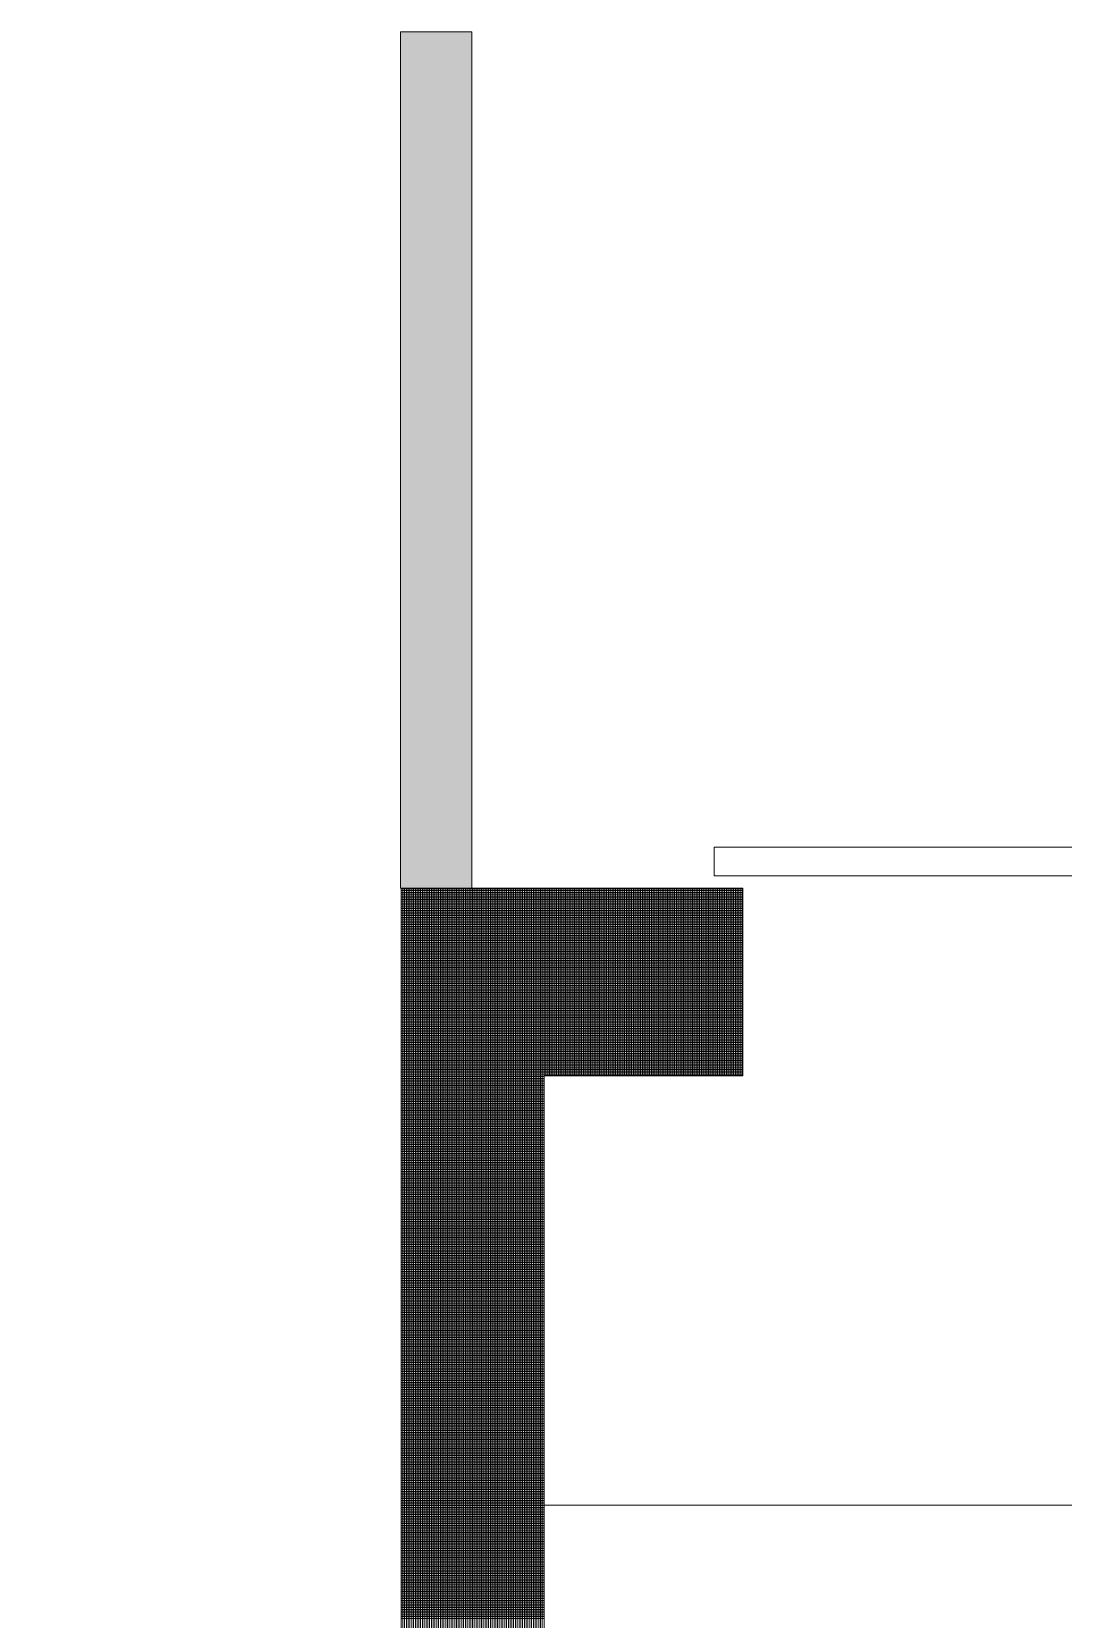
# Model space of a CAD drawing. Header units: inches. Extents: x -675 to 1187, y -924 to 1124.
# Drawn here: x -425.7 to -353.6, y -523.9 to -412.9 of the extents above; entities that cross this region are included whole.
import ezdxf

# ---------------------------------------------------------------- set-up
doc = ezdxf.new("R2010")
doc.units = ezdxf.units.IN
doc.header["$MEASUREMENT"] = 0
for name, color, linetype, lineweight in [('A-Wall-E', 50, 'Continuous', 9), ('Base_dwg', 8, 'Continuous', 9), ('core and shell', 50, 'Continuous', 9)]:
    doc.layers.add(name, color=color, linetype=linetype, lineweight=lineweight)

# ---------------------------------------------------------------- blocks, each defined once
blk = doc.blocks.new('Base_dwg__U374-727948-Level 1 Copy 1')
at = {"layer": 'A-Wall-E'}
blk.add_hatch(color=256, dxfattribs=at).paths.add_polyline_path([(59.88, 2.5), (0, 2.5), (0, -2.5), (59.88, -2.5)], flags=0)
at = {"layer": 'A-Wall-E', "flags": 128}
blk.add_lwpolyline([(0, 2.5), (0, -2.5), (59.88, -2.5), (59.88, 2.5)], close=True, dxfattribs=at)
blk = doc.blocks.new('Base_dwg-531197-Level 1 Copy 1')
at = {"layer": 'core and shell'}
for p, q in [((611.02, 438), (611.02, 451.12)), ((611.15, 438), (611.15, 451.12)), ((611.27, 438), (611.27, 451.12)), ((611.4, 438), (611.4, 451.12)), ((611.52, 438), (611.52, 451.12)), ((611.65, 438), (611.65, 451.12)), ((611.77, 438), (611.77, 451.12)), ((611.9, 438), (611.9, 451.12)), ((612.02, 438), (612.02, 451.12)), ((612.15, 438), (612.15, 451.12)), ((612.27, 438), (612.27, 451.12)), ((612.4, 438), (612.4, 451.12)), ((612.52, 438), (612.52, 451.12)), ((612.65, 438), (612.65, 451.12)), ((612.77, 438), (612.77, 451.12)), ((612.9, 438), (612.9, 451.12)), ((613.02, 438), (613.02, 451.12)), ((613.15, 438), (613.15, 451.12)), ((613.27, 438), (613.27, 451.12)), ((613.4, 438), (613.4, 451.12)), ((613.52, 438), (613.52, 451.12)), ((613.65, 438), (613.65, 451.12)), ((613.77, 438), (613.77, 451.12)), ((613.9, 438), (613.9, 451.12)), ((614.02, 438), (614.02, 451.12)), ((614.15, 438), (614.15, 451.12)), ((614.27, 438), (614.27, 451.12)), ((614.4, 438), (614.4, 451.12)), ((614.52, 438), (614.52, 451.12)), ((614.65, 438), (614.65, 451.12)), ((614.77, 438), (614.77, 451.12)), ((614.9, 438), (614.9, 451.12)), ((615.02, 438), (615.02, 451.12)), ((615.15, 438), (615.15, 451.12)), ((615.27, 438), (615.27, 451.12)), ((615.4, 438), (615.4, 451.12)), ((615.52, 438), (615.52, 451.12)), ((615.65, 438), (615.65, 451.12)), ((615.77, 438), (615.77, 451.12)), ((615.9, 438), (615.9, 451.12)), ((616.02, 438), (616.02, 451.12)), ((616.15, 438), (616.15, 451.12)), ((616.27, 438), (616.27, 451.12)), ((616.4, 438), (616.4, 451.12)), ((616.52, 438), (616.52, 451.12)), ((616.65, 438), (616.65, 451.12)), ((616.77, 438), (616.77, 451.12)), ((616.9, 438), (616.9, 451.12)), ((617.02, 438), (617.02, 451.12)), ((617.15, 438), (617.15, 451.12)), ((617.27, 438), (617.27, 451.12)), ((617.4, 438), (617.4, 451.12)), ((617.52, 438), (617.52, 451.12)), ((617.65, 438), (617.65, 451.12)), ((617.77, 438), (617.77, 451.12)), ((617.9, 438), (617.9, 451.12)), ((618.02, 438), (618.02, 451.12)), ((618.15, 438), (618.15, 451.12)), ((618.27, 438), (618.27, 451.12)), ((618.4, 438), (618.4, 451.12)), ((618.52, 438), (618.52, 451.12)), ((618.65, 438), (618.65, 451.12)), ((618.77, 438), (618.77, 451.12)), ((618.9, 438), (618.9, 451.12)), ((619.02, 438), (619.02, 451.12)), ((619.15, 438), (619.15, 451.12)), ((619.27, 438), (619.27, 451.12)), ((619.4, 438), (619.4, 451.12)), ((619.52, 438), (619.52, 451.12)), ((619.65, 438), (619.65, 451.12)), ((619.77, 438), (619.77, 451.12)), ((619.9, 438), (619.9, 451.12)), ((620.02, 438), (620.02, 451.12)), ((620.15, 438), (620.15, 451.12)), ((620.27, 438), (620.27, 451.12)), ((620.4, 438), (620.4, 451.12)), ((620.52, 438), (620.52, 451.12)), ((620.65, 438), (620.65, 451.12)), ((620.77, 438), (620.77, 451.12)), ((620.9, 438), (620.9, 451.12)), ((621.02, 438), (621.02, 451.12)), ((621.15, 438), (621.15, 451.12)), ((621.27, 438), (621.27, 451.12)), ((621.4, 438), (621.4, 451.12)), ((621.52, 438), (621.52, 451.12)), ((621.65, 438), (621.65, 451.12)), ((621.77, 438), (621.77, 451.12)), ((621.9, 438), (621.9, 451.12)), ((622.02, 438), (622.02, 451.12)), ((622.15, 438), (622.15, 451.12)), ((622.27, 438), (622.27, 451.12)), ((622.4, 438), (622.4, 451.12)), ((622.52, 438), (622.52, 451.12)), ((622.65, 438), (622.65, 451.12)), ((622.77, 438), (622.77, 451.12)), ((622.9, 438), (622.9, 451.12)), ((623.02, 438), (623.02, 451.12)), ((623.15, 438), (623.15, 451.12)), ((623.27, 438), (623.27, 451.12)), ((623.4, 438), (623.4, 451.12)), ((623.52, 438), (623.52, 451.12)), ((623.65, 438), (623.65, 451.12)), ((623.77, 438), (623.77, 451.12)), ((623.9, 438), (623.9, 451.12)), ((624.02, 438), (624.02, 451.12)), ((624.15, 438), (624.15, 451.12)), ((624.27, 438), (624.27, 451.12)), ((624.4, 438), (624.4, 451.12)), ((624.52, 438), (624.52, 451.12)), ((624.65, 438), (624.65, 451.12)), ((624.77, 438), (624.77, 451.12)), ((610.91, 437.96), (600.91, 437.96)), ((610.91, 437.83), (600.91, 437.83)), ((610.91, 437.71), (600.91, 437.71)), ((610.91, 437.58), (600.91, 437.58)), ((610.91, 437.46), (600.91, 437.46)), ((610.91, 437.33), (600.91, 437.33)), ((610.91, 437.21), (600.91, 437.21)), ((610.91, 437.08), (600.91, 437.08)), ((610.91, 436.96), (600.91, 436.96)), ((610.91, 436.83), (600.91, 436.83)), ((610.91, 436.71), (600.91, 436.71)), ((610.91, 436.58), (600.91, 436.58)), ((610.91, 436.46), (600.91, 436.46)), ((610.91, 436.33), (600.91, 436.33)), ((610.91, 436.21), (600.91, 436.21)), ((610.91, 436.08), (600.91, 436.08)), ((610.91, 435.96), (600.91, 435.96)), ((610.91, 435.83), (600.91, 435.83)), ((610.91, 435.71), (600.91, 435.71)), ((610.91, 435.58), (600.91, 435.58)), ((610.91, 435.46), (600.91, 435.46)), ((610.91, 435.33), (600.91, 435.33)), ((610.91, 435.21), (600.91, 435.21)), ((610.91, 435.08), (600.91, 435.08)), ((610.91, 434.96), (600.91, 434.96)), ((610.91, 434.83), (600.91, 434.83)), ((610.91, 434.71), (600.91, 434.71)), ((610.91, 434.58), (600.91, 434.58)), ((610.91, 434.46), (600.91, 434.46)), ((610.91, 434.33), (600.91, 434.33)), ((610.91, 434.21), (600.91, 434.21)), ((610.91, 434.08), (600.91, 434.08)), ((610.91, 433.96), (600.91, 433.96)), ((610.91, 433.83), (600.91, 433.83)), ((610.91, 433.71), (600.91, 433.71)), ((610.91, 433.58), (600.91, 433.58)), ((610.91, 433.46), (600.91, 433.46)), ((610.91, 433.33), (600.91, 433.33)), ((610.91, 433.21), (600.91, 433.21)), ((610.91, 433.08), (600.91, 433.08)), ((610.91, 432.96), (600.91, 432.96)), ((610.91, 432.83), (600.91, 432.83)), ((610.91, 432.71), (600.91, 432.71)), ((610.91, 432.58), (600.91, 432.58)), ((610.91, 432.46), (600.91, 432.46)), ((610.91, 432.33), (600.91, 432.33)), ((610.91, 432.21), (600.91, 432.21)), ((610.91, 432.08), (600.91, 432.08)), ((610.91, 431.96), (600.91, 431.96)), ((610.91, 431.83), (600.91, 431.83)), ((610.91, 431.71), (600.91, 431.71)), ((610.91, 431.58), (600.91, 431.58)), ((610.91, 431.46), (600.91, 431.46)), ((610.91, 431.33), (600.91, 431.33)), ((610.91, 431.21), (600.91, 431.21)), ((610.91, 431.08), (600.91, 431.08)), ((610.91, 430.96), (600.91, 430.96)), ((610.91, 430.83), (600.91, 430.83)), ((610.91, 430.71), (600.91, 430.71)), ((610.91, 430.58), (600.91, 430.58)), ((610.91, 430.46), (600.91, 430.46)), ((610.91, 430.33), (600.91, 430.33)), ((610.91, 430.21), (600.91, 430.21)), ((610.91, 430.08), (600.91, 430.08)), ((610.91, 429.96), (600.91, 429.96)), ((610.91, 429.83), (600.91, 429.83)), ((610.91, 429.71), (600.91, 429.71)), ((610.91, 429.58), (600.91, 429.58)), ((610.91, 429.46), (600.91, 429.46)), ((610.91, 429.33), (600.91, 429.33)), ((610.91, 429.21), (600.91, 429.21)), ((610.91, 429.08), (600.91, 429.08)), ((610.91, 428.96), (600.91, 428.96)), ((610.91, 428.83), (600.91, 428.83)), ((610.91, 428.71), (600.91, 428.71)), ((610.91, 428.58), (600.91, 428.58)), ((610.91, 428.46), (600.91, 428.46)), ((610.91, 428.33), (600.91, 428.33)), ((610.91, 428.21), (600.91, 428.21)), ((610.91, 428.08), (600.91, 428.08)), ((610.91, 427.96), (600.91, 427.96)), ((610.91, 427.83), (600.91, 427.83)), ((610.91, 427.71), (600.91, 427.71)), ((610.91, 427.58), (600.91, 427.58)), ((610.91, 427.46), (600.91, 427.46)), ((610.91, 427.33), (600.91, 427.33)), ((610.91, 427.21), (600.91, 427.21)), ((610.91, 427.08), (600.91, 427.08)), ((610.91, 426.96), (600.91, 426.96)), ((610.91, 426.83), (600.91, 426.83)), ((610.91, 426.71), (600.91, 426.71)), ((610.91, 426.58), (600.91, 426.58)), ((610.91, 426.46), (600.91, 426.46)), ((610.91, 426.33), (600.91, 426.33)), ((610.91, 426.21), (600.91, 426.21)), ((610.91, 426.08), (600.91, 426.08)), ((610.91, 425.96), (600.91, 425.96)), ((610.91, 425.83), (600.91, 425.83)), ((610.91, 425.71), (600.91, 425.71)), ((610.91, 425.58), (600.91, 425.58)), ((610.91, 425.46), (600.91, 425.46)), ((610.91, 425.33), (600.91, 425.33)), ((610.91, 425.21), (600.91, 425.21)), ((610.91, 425.08), (600.91, 425.08)), ((610.91, 424.96), (600.91, 424.96)), ((610.91, 424.83), (600.91, 424.83)), ((610.91, 424.71), (600.91, 424.71)), ((610.91, 424.58), (600.91, 424.58)), ((610.91, 424.46), (600.91, 424.46)), ((610.91, 424.33), (600.91, 424.33)), ((610.91, 424.21), (600.91, 424.21)), ((610.91, 424.08), (600.91, 424.08)), ((610.91, 423.96), (600.91, 423.96)), ((610.91, 423.83), (600.91, 423.83)), ((610.91, 423.71), (600.91, 423.71)), ((610.91, 423.58), (600.91, 423.58)), ((610.91, 423.46), (600.91, 423.46)), ((610.91, 423.33), (600.91, 423.33)), ((610.91, 423.21), (600.91, 423.21)), ((610.91, 423.08), (600.91, 423.08)), ((610.91, 422.96), (600.91, 422.96)), ((610.91, 422.83), (600.91, 422.83)), ((610.91, 422.71), (600.91, 422.71)), ((610.91, 422.58), (600.91, 422.58)), ((610.91, 422.46), (600.91, 422.46)), ((610.91, 422.33), (600.91, 422.33)), ((610.91, 422.21), (600.91, 422.21)), ((610.91, 422.08), (600.91, 422.08)), ((610.91, 421.96), (600.91, 421.96)), ((610.91, 421.83), (600.91, 421.83)), ((610.91, 421.71), (600.91, 421.71)), ((610.91, 421.58), (600.91, 421.58)), ((610.91, 421.46), (600.91, 421.46)), ((610.91, 421.33), (600.91, 421.33)), ((610.91, 421.21), (600.91, 421.21)), ((610.91, 421.08), (600.91, 421.08)), ((610.91, 420.96), (600.91, 420.96)), ((610.91, 420.83), (600.91, 420.83)), ((610.91, 420.71), (600.91, 420.71)), ((610.91, 420.58), (600.91, 420.58)), ((610.91, 420.46), (600.91, 420.46)), ((610.91, 420.33), (600.91, 420.33)), ((610.91, 420.21), (600.91, 420.21)), ((610.91, 420.08), (600.91, 420.08)), ((610.91, 419.96), (600.91, 419.96)), ((610.91, 419.83), (600.91, 419.83)), ((610.91, 419.71), (600.91, 419.71)), ((610.91, 419.58), (600.91, 419.58)), ((610.91, 419.46), (600.91, 419.46)), ((610.91, 419.33), (600.91, 419.33)), ((610.91, 419.21), (600.91, 419.21)), ((610.91, 419.08), (600.91, 419.08)), ((610.91, 418.96), (600.91, 418.96)), ((610.91, 418.83), (600.91, 418.83)), ((610.91, 418.71), (600.91, 418.71)), ((610.91, 418.58), (600.91, 418.58)), ((610.91, 418.46), (600.91, 418.46)), ((610.91, 418.33), (600.91, 418.33)), ((610.91, 418.21), (600.91, 418.21)), ((610.91, 418.08), (600.91, 418.08)), ((610.91, 417.96), (600.91, 417.96)), ((610.91, 417.83), (600.91, 417.83)), ((610.91, 417.71), (600.91, 417.71)), ((610.91, 417.58), (600.91, 417.58)), ((610.91, 417.46), (600.91, 417.46)), ((610.91, 417.33), (600.91, 417.33)), ((610.91, 417.21), (600.91, 417.21)), ((610.91, 417.08), (600.91, 417.08)), ((610.91, 416.96), (600.91, 416.96)), ((610.91, 416.83), (600.91, 416.83)), ((610.91, 416.71), (600.91, 416.71)), ((610.91, 416.58), (600.91, 416.58)), ((610.91, 416.46), (600.91, 416.46)), ((610.91, 416.33), (600.91, 416.33)), ((610.91, 416.21), (600.91, 416.21)), ((610.91, 416.08), (600.91, 416.08)), ((610.91, 415.96), (600.91, 415.96)), ((610.91, 415.83), (600.91, 415.83)), ((610.91, 415.71), (600.91, 415.71)), ((610.91, 415.58), (600.91, 415.58)), ((610.91, 415.46), (600.91, 415.46)), ((610.91, 415.33), (600.91, 415.33)), ((610.91, 415.21), (600.91, 415.21)), ((610.91, 415.08), (600.91, 415.08)), ((610.91, 414.96), (600.91, 414.96)), ((610.91, 414.83), (600.91, 414.83)), ((610.91, 414.71), (600.91, 414.71)), ((610.91, 414.58), (600.91, 414.58)), ((610.91, 414.46), (600.91, 414.46)), ((610.91, 414.33), (600.91, 414.33)), ((610.91, 414.21), (600.91, 414.21)), ((610.91, 414.08), (600.91, 414.08)), ((610.91, 413.96), (600.91, 413.96)), ((610.91, 413.83), (600.91, 413.83)), ((610.91, 413.71), (600.91, 413.71)), ((610.91, 413.58), (600.91, 413.58)), ((610.91, 413.46), (600.91, 413.46)), ((610.91, 413.33), (600.91, 413.33)), ((610.91, 413.21), (600.91, 413.21)), ((610.91, 413.08), (600.91, 413.08)), ((610.91, 412.96), (600.91, 412.96)), ((610.91, 412.83), (600.91, 412.83)), ((610.91, 412.71), (600.91, 412.71)), ((610.91, 412.58), (600.91, 412.58)), ((610.91, 412.46), (600.91, 412.46)), ((610.91, 412.33), (600.91, 412.33)), ((610.91, 412.21), (600.91, 412.21)), ((610.91, 412.08), (600.91, 412.08)), ((610.91, 411.96), (600.91, 411.96)), ((610.91, 411.83), (600.91, 411.83)), ((610.91, 411.71), (600.91, 411.71)), ((610.91, 411.58), (600.91, 411.58)), ((610.91, 411.46), (600.91, 411.46)), ((610.91, 411.33), (600.91, 411.33)), ((610.91, 411.21), (600.91, 411.21)), ((610.91, 411.08), (600.91, 411.08)), ((610.91, 410.96), (600.91, 410.96)), ((610.91, 410.83), (600.91, 410.83)), ((610.91, 410.71), (600.91, 410.71)), ((610.91, 410.58), (600.91, 410.58)), ((610.91, 410.46), (600.91, 410.46)), ((610.91, 410.33), (600.91, 410.33)), ((610.91, 410.21), (600.91, 410.21)), ((610.91, 410.08), (600.91, 410.08)), ((610.91, 409.96), (600.91, 409.96)), ((610.91, 409.83), (600.91, 409.83)), ((610.91, 409.71), (600.91, 409.71)), ((610.91, 409.58), (600.91, 409.58)), ((610.91, 409.46), (600.91, 409.46)), ((610.91, 409.33), (600.91, 409.33)), ((610.91, 409.21), (600.91, 409.21)), ((610.91, 409.08), (600.91, 409.08)), ((610.91, 408.96), (600.91, 408.96)), ((610.91, 408.83), (600.91, 408.83)), ((610.91, 408.71), (600.91, 408.71)), ((610.91, 408.58), (600.91, 408.58)), ((610.91, 408.46), (600.91, 408.46)), ((610.91, 408.33), (600.91, 408.33)), ((610.91, 408.21), (600.91, 408.21)), ((610.91, 408.08), (600.91, 408.08)), ((610.91, 407.96), (600.91, 407.96)), ((610.91, 407.83), (600.91, 407.83)), ((610.91, 407.71), (600.91, 407.71)), ((610.91, 407.58), (600.91, 407.58)), ((610.91, 407.46), (600.91, 407.46)), ((610.91, 407.33), (600.91, 407.33)), ((610.91, 408), (756.91, 408)), ((610.91, 407.21), (600.91, 407.21)), ((610.91, 407.08), (600.91, 407.08)), ((610.91, 406.96), (600.91, 406.96)), ((610.91, 406.83), (600.91, 406.83)), ((610.91, 406.71), (600.91, 406.71)), ((610.91, 406.58), (600.91, 406.58)), ((610.91, 406.46), (600.91, 406.46)), ((610.91, 406.33), (600.91, 406.33)), ((610.91, 406.21), (600.91, 406.21)), ((610.91, 406.08), (600.91, 406.08)), ((610.91, 405.96), (600.91, 405.96)), ((610.91, 405.83), (600.91, 405.83)), ((610.91, 405.71), (600.91, 405.71)), ((610.91, 405.58), (600.91, 405.58)), ((610.91, 405.46), (600.91, 405.46)), ((610.91, 405.33), (600.91, 405.33)), ((610.91, 405.21), (600.91, 405.21)), ((610.91, 405.08), (600.91, 405.08)), ((610.91, 404.96), (600.91, 404.96)), ((610.91, 404.83), (600.91, 404.83)), ((610.91, 404.71), (600.91, 404.71)), ((610.91, 404.58), (600.91, 404.58)), ((610.91, 404.46), (600.91, 404.46)), ((610.91, 404.33), (600.91, 404.33)), ((610.91, 404.21), (600.91, 404.21)), ((610.91, 404.08), (600.91, 404.08)), ((610.91, 403.96), (600.91, 403.96)), ((610.91, 403.83), (600.91, 403.83)), ((610.91, 403.71), (600.91, 403.71)), ((610.91, 403.58), (600.91, 403.58)), ((610.91, 403.46), (600.91, 403.46)), ((610.91, 403.33), (600.91, 403.33)), ((610.91, 403.21), (600.91, 403.21)), ((610.91, 403.08), (600.91, 403.08)), ((610.91, 402.96), (600.91, 402.96)), ((610.91, 402.83), (600.91, 402.83)), ((610.91, 402.71), (600.91, 402.71)), ((610.91, 402.58), (600.91, 402.58)), ((610.91, 402.46), (600.91, 402.46)), ((610.91, 402.33), (600.91, 402.33)), ((610.91, 402.21), (600.91, 402.21)), ((610.91, 402.08), (600.91, 402.08)), ((610.91, 401.96), (600.91, 401.96)), ((610.91, 401.83), (600.91, 401.83)), ((610.91, 401.71), (600.91, 401.71)), ((610.91, 401.58), (600.91, 401.58)), ((610.91, 401.46), (600.91, 401.46)), ((610.91, 401.33), (600.91, 401.33)), ((610.91, 401.21), (600.91, 401.21)), ((610.91, 401.08), (600.91, 401.08)), ((610.91, 400.96), (600.91, 400.96)), ((610.91, 400.83), (600.91, 400.83)), ((610.91, 400.71), (600.91, 400.71)), ((610.91, 400.58), (600.91, 400.58)), ((610.91, 400.46), (600.91, 400.46)), ((610.91, 400.33), (600.91, 400.33)), ((610.91, 400.21), (600.91, 400.21)), ((610.91, 400.08), (600.91, 400.08))]:
    blk.add_line(p, q, dxfattribs=at)
at = {"layer": 'core and shell', "flags": 128}
blk.add_lwpolyline([(622.79, 454), (746.79, 454), (746.79, 453), (746.79, 452), (622.79, 452)], close=True, dxfattribs=at)
for points in [[(575.09, 314.46), (591.27, 314.46), (591.27, 329.83), (603.02, 329.83), (603.02, 357.39), (603.02, 448.36), (603.02, 451.12)], [(589.53, 327.46), (601.65, 327.46), (601.65, 357.43), (601.65, 450.16), (601.65, 451.12)], [(590.01, 328.08), (602.02, 328.08), (602.02, 357.42), (602.02, 449.67), (602.02, 451.12)], [(598.34, 344.08), (608.77, 344.08), (608.77, 357.21), (608.77, 440.81), (608.77, 451.12)], [(599.09, 346.58), (609.4, 346.58), (609.4, 357.19), (609.4, 439.99), (609.4, 451.12)], [(599.53, 348.33), (609.77, 348.33), (609.77, 357.18), (609.77, 439.5), (609.77, 451.12)], [(610.9, 356.98), (610.91, 357.14), (610.91, 438), (624.79, 438), (624.79, 451.12), (600.91, 451.12), (605.79, 451.12), (600.91, 451.12), (600.91, 357.46), (600.93, 357.46), (610.91, 357.46)], [(624.79, 451.08), (600.94, 451.08), (600.91, 451.08)], [(624.79, 450.96), (601.04, 450.96), (600.91, 450.96)], [(624.79, 450.83), (601.13, 450.83), (600.91, 450.83)], [(624.79, 450.71), (601.23, 450.71), (600.91, 450.71)], [(601.02, 326.45), (601.02, 357.45), (601.02, 450.98), (601.02, 451.12)], [(601.15, 326.64), (601.15, 357.45), (601.15, 450.82), (601.15, 451.12)], [(601.27, 326.85), (601.27, 357.45), (601.27, 450.65), (601.27, 451.12)], [(601.4, 327.05), (601.4, 357.44), (601.4, 450.49), (601.4, 451.12)], [(624.79, 450.33), (601.52, 450.33), (601.52, 451.12)], [(601.77, 327.66), (601.77, 357.43), (601.77, 450), (601.77, 451.12)], [(624.79, 449.83), (601.9, 449.83), (601.9, 451.12)], [(602.15, 328.3), (602.15, 357.42), (602.15, 449.51), (602.15, 451.12)], [(602.27, 328.51), (602.27, 357.41), (602.27, 449.34), (602.27, 451.12)], [(602.4, 328.73), (602.4, 357.41), (602.4, 449.18), (602.4, 451.12)], [(602.52, 328.94), (602.52, 357.41), (602.52, 449.01), (602.52, 451.12)], [(602.65, 329.16), (602.65, 357.4), (602.65, 448.85), (602.65, 451.12)], [(602.77, 329.39), (602.77, 357.4), (602.77, 448.69), (602.77, 451.12)], [(602.9, 329.61), (602.9, 357.39), (602.9, 448.52), (602.9, 451.12)], [(603.15, 330.07), (603.15, 357.39), (603.15, 448.19), (603.15, 451.12)], [(603.27, 330.3), (603.27, 357.38), (603.27, 448.03), (603.27, 451.12)], [(603.4, 330.53), (603.4, 357.38), (603.4, 447.86), (603.4, 451.12)], [(624.79, 447.71), (603.52, 447.71), (603.52, 451.12)], [(603.65, 331), (603.65, 357.37), (603.65, 447.54), (603.65, 451.12)], [(603.77, 331.24), (603.77, 357.37), (603.77, 447.37), (603.77, 451.12)], [(624.79, 447.21), (603.9, 447.21), (603.9, 451.12)], [(604.02, 331.73), (604.02, 357.36), (604.02, 447.04), (604.02, 451.12)], [(604.15, 331.98), (604.15, 357.35), (604.15, 446.88), (604.15, 451.12)], [(604.27, 332.23), (604.27, 357.35), (604.27, 446.72), (604.27, 451.12)], [(604.4, 332.48), (604.4, 357.35), (604.4, 446.55), (604.4, 451.12)], [(604.52, 332.74), (604.52, 357.34), (604.52, 446.39), (604.52, 451.12)], [(604.65, 333), (604.65, 357.34), (604.65, 446.22), (604.65, 451.12)], [(604.77, 333.26), (604.77, 357.33), (604.77, 446.06), (604.77, 451.12)], [(604.9, 333.52), (604.9, 357.33), (604.9, 445.9), (604.9, 451.12)], [(605.02, 333.79), (605.02, 357.33), (605.02, 445.73), (605.02, 451.12)], [(605.15, 334.06), (605.15, 357.32), (605.15, 445.57), (605.15, 451.12)], [(605.27, 334.34), (605.27, 357.32), (605.27, 445.4), (605.27, 451.12)], [(605.4, 334.62), (605.4, 357.31), (605.4, 445.24), (605.4, 451.12)], [(624.79, 445.08), (605.52, 445.08), (605.52, 451.12)], [(605.65, 335.18), (605.65, 357.31), (605.65, 444.91), (605.65, 451.12)], [(605.77, 335.47), (605.77, 357.3), (605.77, 444.75), (605.77, 451.12)], [(624.79, 444.58), (605.9, 444.58), (605.9, 451.12)], [(606.02, 336.06), (606.02, 357.29), (606.02, 444.42), (606.02, 451.12)], [(606.15, 336.36), (606.15, 357.29), (606.15, 444.26), (606.15, 451.12)], [(606.27, 336.67), (606.27, 357.29), (606.27, 444.09), (606.27, 451.12)], [(606.4, 336.98), (606.4, 357.28), (606.4, 443.93), (606.4, 451.12)], [(606.52, 337.29), (606.52, 357.28), (606.52, 443.76), (606.52, 451.12)], [(606.65, 337.61), (606.65, 357.28), (606.65, 443.6), (606.65, 451.12)], [(606.77, 337.94), (606.77, 357.27), (606.77, 443.44), (606.77, 451.12)], [(606.9, 338.27), (606.9, 357.27), (606.9, 443.27), (606.9, 451.12)], [(607.02, 338.61), (607.02, 357.26), (607.02, 443.11), (607.02, 451.12)], [(607.15, 338.95), (607.15, 357.26), (607.15, 442.94), (607.15, 451.12)], [(607.27, 339.3), (607.27, 357.26), (607.27, 442.78), (607.27, 451.12)], [(607.4, 339.65), (607.4, 357.25), (607.4, 442.61), (607.4, 451.12)], [(624.79, 442.46), (607.52, 442.46), (607.52, 451.12)], [(607.65, 340.38), (607.65, 357.24), (607.65, 442.29), (607.65, 451.12)], [(607.77, 340.75), (607.77, 357.24), (607.77, 442.12), (607.77, 451.12)], [(624.79, 441.96), (607.9, 441.96), (607.9, 451.12)], [(608.02, 341.53), (608.02, 357.23), (608.02, 441.79), (608.02, 451.12)], [(608.15, 341.93), (608.15, 357.23), (608.15, 441.63), (608.15, 451.12)], [(608.27, 342.34), (608.27, 357.22), (608.27, 441.47), (608.27, 451.12)], [(608.4, 342.76), (608.4, 357.22), (608.4, 441.3), (608.4, 451.12)], [(608.52, 343.19), (608.52, 357.22), (608.52, 441.14), (608.52, 451.12)], [(608.65, 343.63), (608.65, 357.21), (608.65, 440.97), (608.65, 451.12)], [(608.9, 344.55), (608.9, 357.2), (608.9, 440.65), (608.9, 451.12)], [(609.02, 345.03), (609.02, 357.2), (609.02, 440.48), (609.02, 451.12)], [(609.15, 345.53), (609.15, 357.2), (609.15, 440.32), (609.15, 451.12)], [(609.27, 346.05), (609.27, 357.19), (609.27, 440.15), (609.27, 451.12)], [(624.79, 439.83), (609.52, 439.83), (609.52, 451.12)], [(609.65, 347.72), (609.65, 357.18), (609.65, 439.66), (609.65, 451.12)], [(624.79, 439.33), (609.9, 439.33), (609.9, 451.12)], [(610.02, 349.66), (610.02, 357.17), (610.02, 439.17), (610.02, 451.12)], [(610.15, 350.38), (610.15, 357.16), (610.15, 439.01), (610.15, 451.12)], [(610.27, 351.16), (610.27, 357.16), (610.27, 438.84), (610.27, 451.12)], [(610.4, 352), (610.4, 357.16), (610.4, 438.68), (610.4, 451.12)], [(610.52, 352.94), (610.52, 357.15), (610.52, 438.51), (610.52, 451.12)], [(610.65, 354), (610.65, 357.15), (610.65, 438.35), (610.65, 451.12)], [(610.77, 355.26), (610.77, 357.14), (610.77, 438.19), (610.77, 451.12)], [(610.9, 356.89), (610.9, 357.14), (610.9, 438.02), (610.9, 451.12)], [(624.79, 450.58), (601.33, 450.58), (600.91, 450.58)], [(624.79, 450.46), (601.42, 450.46), (600.91, 450.46)], [(601.52, 327.25), (601.52, 357.44), (601.52, 450.33), (600.91, 450.33)], [(624.79, 450.21), (601.61, 450.21), (600.91, 450.21)], [(624.79, 450.08), (601.71, 450.08), (600.91, 450.08)], [(624.79, 449.96), (601.8, 449.96), (600.91, 449.96)], [(601.9, 327.87), (601.9, 357.43), (601.9, 449.83), (600.91, 449.83)], [(624.79, 449.71), (601.99, 449.71), (600.91, 449.71)], [(624.79, 449.58), (602.09, 449.58), (600.91, 449.58)], [(624.79, 449.46), (602.18, 449.46), (600.91, 449.46)], [(624.79, 449.33), (602.28, 449.33), (600.91, 449.33)], [(624.79, 449.21), (602.37, 449.21), (600.91, 449.21)], [(624.79, 449.08), (602.47, 449.08), (600.91, 449.08)], [(624.79, 448.96), (602.56, 448.96), (600.91, 448.96)], [(624.79, 448.83), (602.66, 448.83), (600.91, 448.83)], [(624.79, 448.71), (602.75, 448.71), (600.91, 448.71)], [(624.79, 448.58), (602.85, 448.58), (600.91, 448.58)], [(624.79, 448.46), (602.94, 448.46), (600.91, 448.46)], [(624.79, 448.33), (603.04, 448.33), (600.91, 448.33)], [(624.79, 448.21), (603.13, 448.21), (600.91, 448.21)], [(624.79, 448.08), (603.23, 448.08), (600.91, 448.08)], [(624.79, 447.96), (603.33, 447.96), (600.91, 447.96)], [(624.79, 447.83), (603.42, 447.83), (600.91, 447.83)], [(603.52, 330.77), (603.52, 357.37), (603.52, 447.7), (600.91, 447.71)], [(624.79, 447.58), (603.61, 447.58), (600.91, 447.58)], [(624.79, 447.46), (603.71, 447.46), (600.91, 447.46)], [(624.79, 447.33), (603.8, 447.33), (600.91, 447.33)], [(603.9, 331.49), (603.9, 357.36), (603.9, 447.21), (600.91, 447.21)], [(624.79, 447.08), (603.99, 447.08), (600.91, 447.08)], [(624.79, 446.96), (604.09, 446.96), (600.91, 446.96)], [(624.79, 446.83), (604.18, 446.83), (600.91, 446.83)], [(624.79, 446.71), (604.28, 446.71), (600.91, 446.71)], [(624.79, 446.58), (604.37, 446.58), (600.91, 446.58)], [(624.79, 446.46), (604.47, 446.46), (600.91, 446.46)], [(624.79, 446.33), (604.56, 446.33), (600.91, 446.33)], [(624.79, 446.21), (604.66, 446.21), (600.91, 446.21)], [(624.79, 446.08), (604.75, 446.08), (600.91, 446.08)], [(624.79, 445.96), (604.85, 445.96), (600.91, 445.96)], [(624.79, 445.83), (604.94, 445.83), (600.91, 445.83)], [(624.79, 445.71), (605.04, 445.71), (600.91, 445.71)], [(624.79, 445.58), (605.13, 445.58), (600.91, 445.58)], [(624.79, 445.46), (605.23, 445.46), (600.91, 445.46)], [(624.79, 445.33), (605.33, 445.33), (600.91, 445.33)], [(624.79, 445.21), (605.42, 445.21), (600.91, 445.21)], [(605.52, 334.9), (605.52, 357.31), (605.52, 445.08), (600.91, 445.08)], [(624.79, 444.96), (605.61, 444.96), (600.91, 444.96)], [(624.79, 444.83), (605.71, 444.83), (600.91, 444.83)], [(624.79, 444.71), (605.8, 444.71), (600.91, 444.71)], [(605.9, 335.77), (605.9, 357.3), (605.9, 444.58), (600.91, 444.58)], [(624.79, 444.46), (605.99, 444.46), (600.91, 444.46)], [(624.79, 444.33), (606.09, 444.33), (600.91, 444.33)], [(624.79, 444.21), (606.18, 444.21), (600.91, 444.21)], [(624.79, 444.08), (606.28, 444.08), (600.91, 444.08)], [(624.79, 443.96), (606.37, 443.96), (600.91, 443.96)], [(624.79, 443.83), (606.47, 443.83), (600.91, 443.83)], [(624.79, 443.71), (606.56, 443.71), (600.91, 443.71)], [(624.79, 443.58), (606.66, 443.58), (600.91, 443.58)], [(624.79, 443.46), (606.75, 443.46), (600.91, 443.46)], [(624.79, 443.33), (606.85, 443.33), (600.91, 443.33)], [(624.79, 443.21), (606.94, 443.21), (600.91, 443.21)], [(624.79, 443.08), (607.04, 443.08), (600.91, 443.08)], [(624.79, 442.96), (607.13, 442.96), (600.91, 442.96)], [(624.79, 442.83), (607.23, 442.83), (600.91, 442.83)], [(624.79, 442.71), (607.33, 442.71), (600.91, 442.71)], [(624.79, 442.58), (607.42, 442.58), (600.91, 442.58)], [(607.52, 340.01), (607.52, 357.25), (607.52, 442.45), (600.91, 442.45)], [(624.79, 442.33), (607.61, 442.33), (600.91, 442.33)], [(624.79, 442.21), (607.71, 442.21), (600.91, 442.21)], [(624.79, 442.08), (607.8, 442.08), (600.91, 442.08)], [(607.9, 341.14), (607.9, 357.24), (607.9, 441.96), (600.91, 441.96)], [(624.79, 441.83), (607.99, 441.83), (600.91, 441.83)], [(624.79, 441.71), (608.09, 441.71), (600.91, 441.71)], [(624.79, 441.58), (608.18, 441.58), (600.91, 441.58)], [(624.79, 441.46), (608.28, 441.46), (600.91, 441.46)], [(624.79, 441.33), (608.37, 441.33), (600.91, 441.33)], [(624.79, 441.21), (608.47, 441.21), (600.91, 441.21)], [(624.79, 441.08), (608.56, 441.08), (600.91, 441.08)], [(624.79, 440.96), (608.66, 440.96), (600.91, 440.96)], [(624.79, 440.83), (608.75, 440.83), (600.91, 440.83)], [(624.79, 440.71), (608.85, 440.71), (600.91, 440.71)], [(624.79, 440.58), (608.94, 440.58), (600.91, 440.58)], [(624.79, 440.46), (609.04, 440.46), (600.91, 440.46)], [(624.79, 440.33), (609.13, 440.33), (600.91, 440.33)], [(624.79, 440.21), (609.23, 440.21), (600.91, 440.21)], [(624.79, 440.08), (609.33, 440.08), (600.91, 440.08)], [(624.79, 439.96), (609.42, 439.96), (600.91, 439.96)], [(609.52, 347.14), (609.52, 357.18), (609.52, 439.83), (600.91, 439.83)], [(624.79, 439.71), (609.61, 439.71), (600.91, 439.71)], [(624.79, 439.58), (609.71, 439.58), (600.91, 439.58)], [(624.79, 439.46), (609.8, 439.46), (600.91, 439.46)], [(609.9, 348.98), (609.9, 357.17), (609.9, 439.33), (600.91, 439.33)], [(624.79, 439.21), (609.99, 439.21), (600.91, 439.21)], [(624.79, 439.08), (610.09, 439.08), (600.91, 439.08)], [(624.79, 438.96), (610.18, 438.96), (600.91, 438.96)], [(624.79, 438.83), (610.28, 438.83), (600.91, 438.83)], [(624.79, 438.71), (610.37, 438.71), (600.91, 438.71)], [(624.79, 438.58), (610.47, 438.58), (600.91, 438.58)], [(624.79, 438.46), (610.56, 438.46), (600.91, 438.46)], [(624.79, 438.33), (610.66, 438.33), (600.91, 438.33)], [(624.79, 438.21), (610.75, 438.21), (600.91, 438.21)], [(624.79, 438.08), (610.85, 438.08), (600.91, 438.08)]]:
    blk.add_lwpolyline(points, dxfattribs=at)
at = {"rotation": 270}
blk.add_blockref('Base_dwg__U374-727948-Level 1 Copy 1', (603.35, 511.01), dxfattribs=at)

msp = doc.modelspace()

# ---------------------------------------------------------------- block references
at = {"layer": 'Base_dwg', "color": 7, "lineweight": 20}
msp.add_blockref('Base_dwg-531197-Level 1 Copy 1', (-1000.79, -923.95), dxfattribs=at)

doc.saveas('drawing.dxf')
